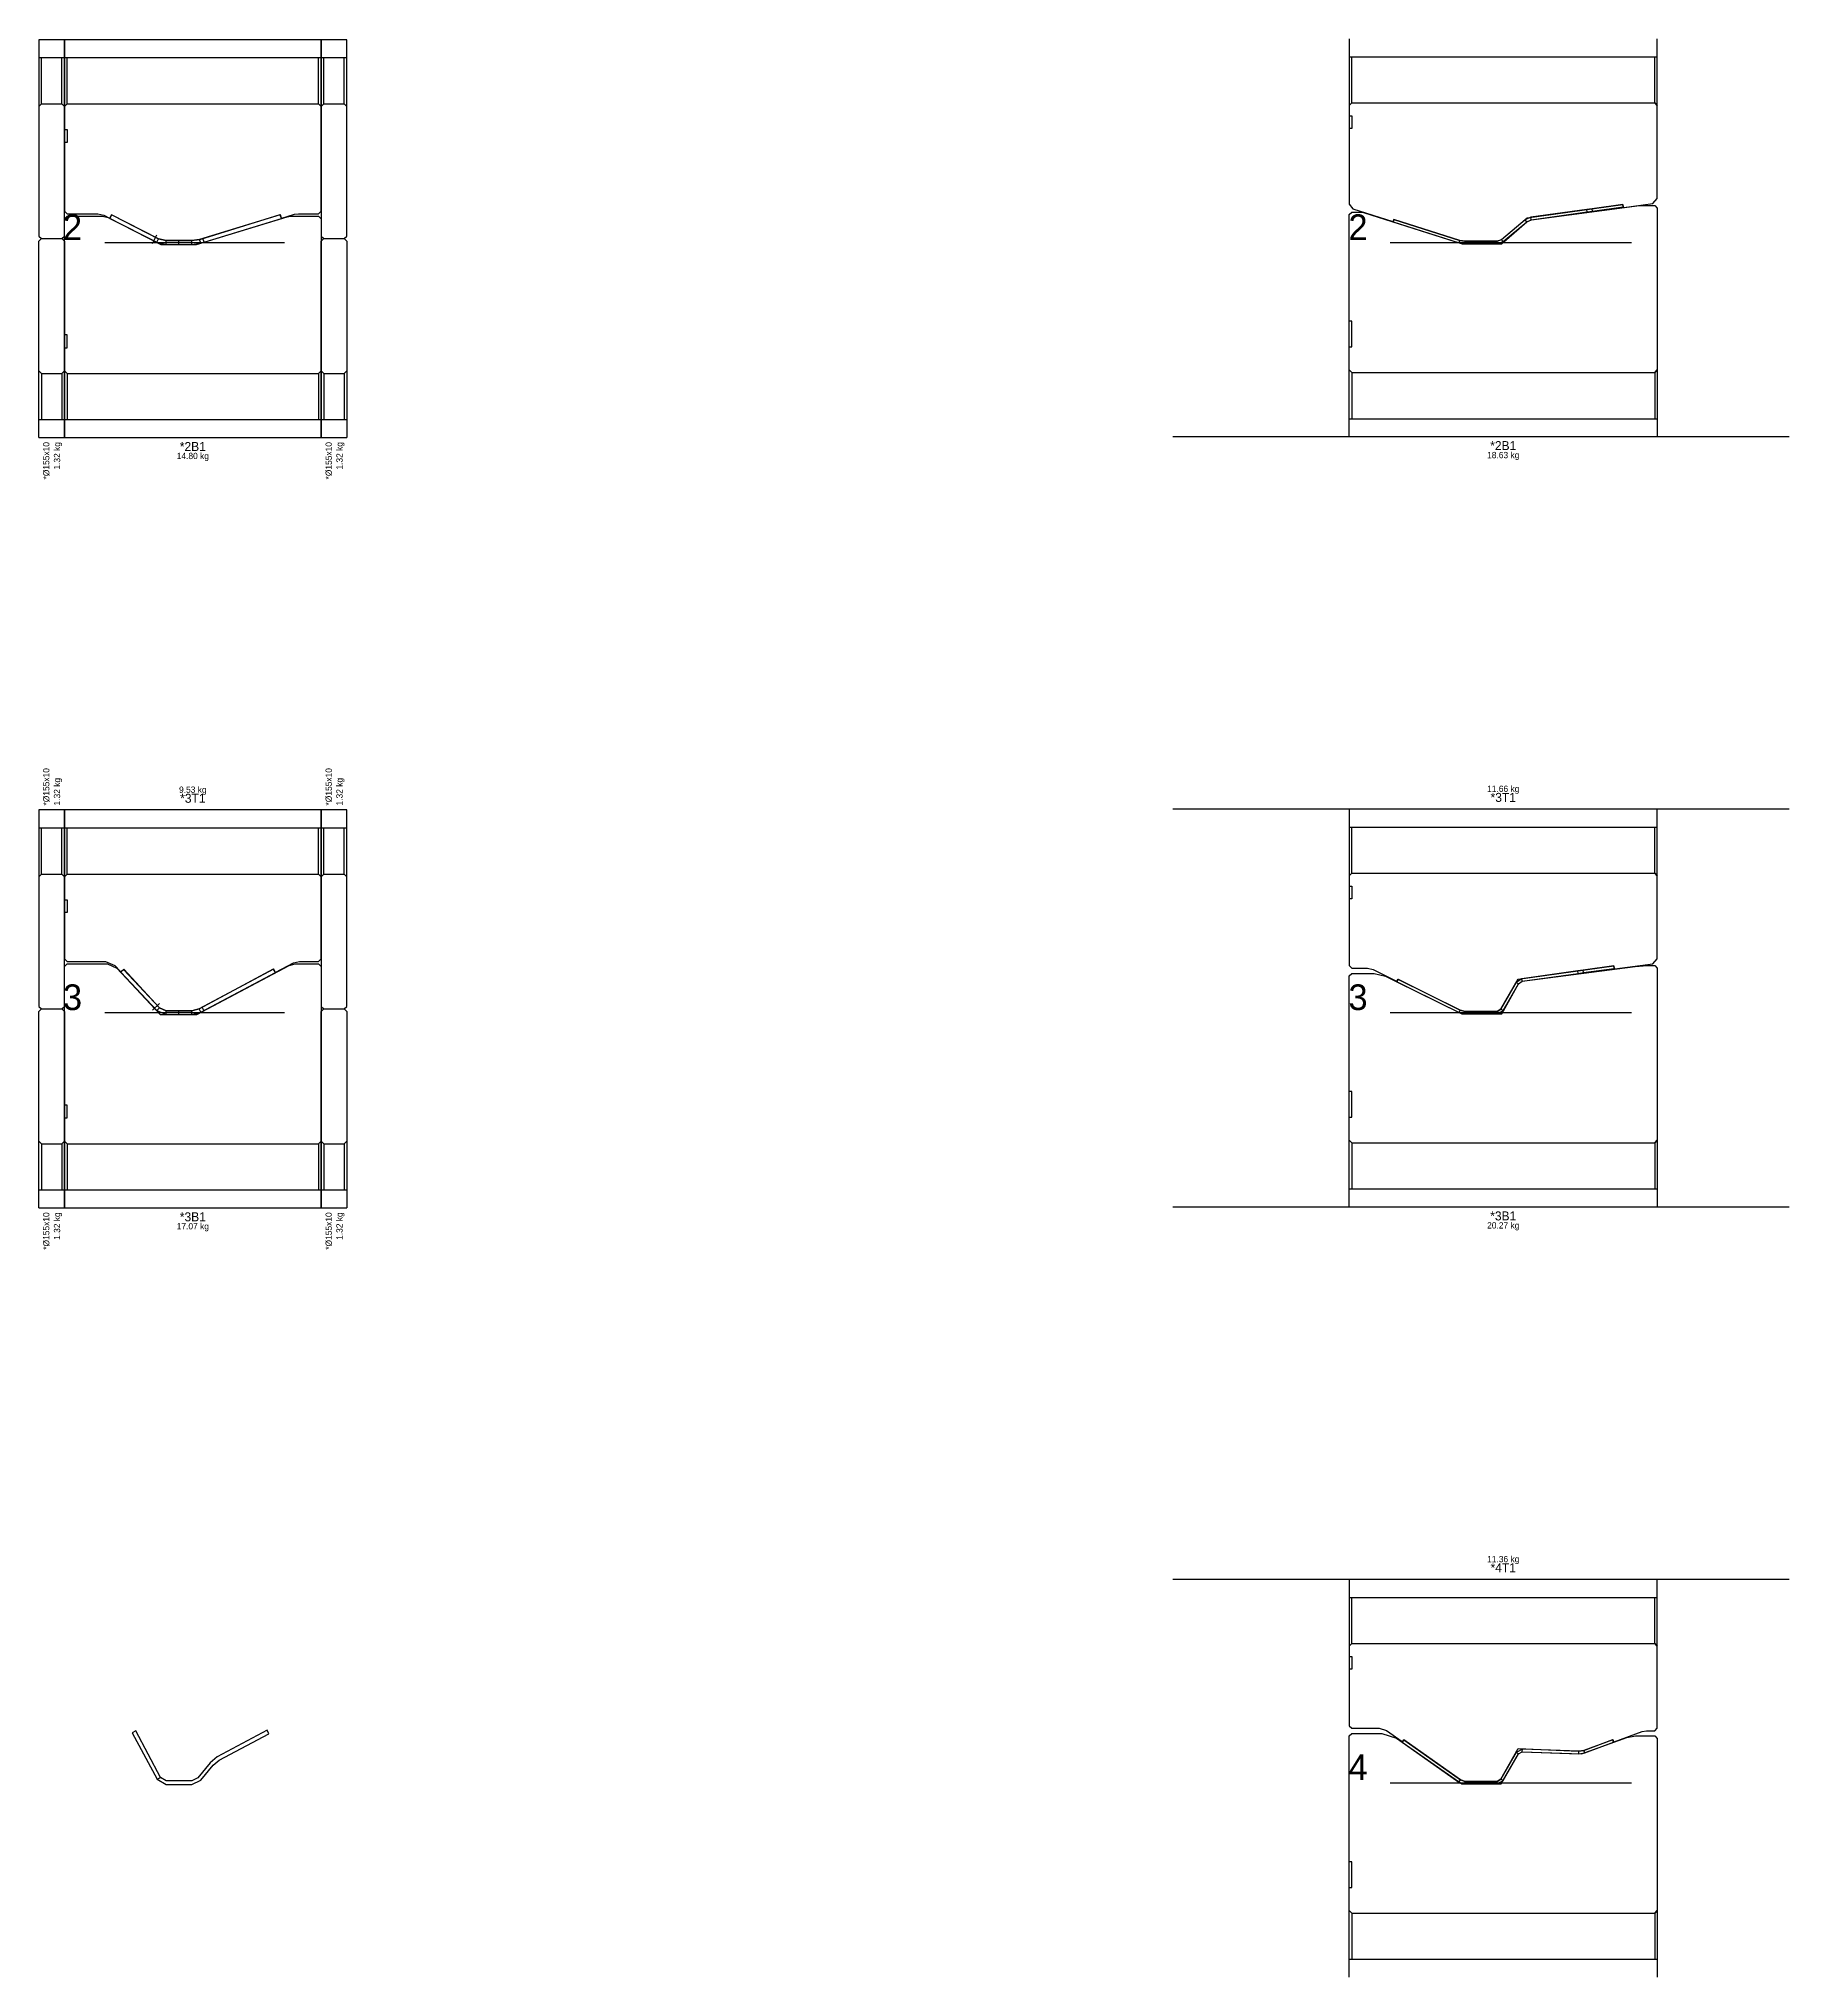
# Model space of a CAD drawing. Extents: x -20 to 662, y -5184 to -4.
# Drawn here: x -20 to 662, y -1360 to -604 of the extents above; entities that cross this region are included whole.
import ezdxf
from ezdxf.enums import TextEntityAlignment as Align

# ---------------------------------------------------------------- set-up
doc = ezdxf.new("R2010")
doc.units = 0

msp = doc.modelspace()

# ---------------------------------------------------------------- linework, layer by layer
at = {"layer": '0-CAD-polyline', "color": 1}
for p, q in [((100.32, -604.79), (-19.68, -604.79)), ((6.03, -683.84), (76.03, -683.84)), ((506.69, -683.84), (600.69, -683.84)), ((491.68, -714.44), (490.68, -714.44)), ((491.68, -724.44), (491.68, -714.44)), ((-8.68, -719.79), (-9.68, -719.79)), ((-9.68, -724.79), (-8.68, -724.79)), ((-8.68, -724.79), (-8.68, -719.79)), ((490.68, -724.44), (491.68, -724.44)), ((-19.68, -733.79), (-18.68, -734.79)), ((-18.68, -734.79), (-18.68, -752.79)), ((-18.68, -734.79), (-10.68, -734.79)), ((-18.68, -734.79), (-18.68, -752.79)), ((-9.68, -733.79), (-10.68, -734.79)), ((-10.68, -734.79), (-10.68, -752.79)), ((-10.68, -734.79), (-10.68, -752.79)), ((-9.68, -733.79), (-8.68, -734.79)), ((-8.68, -734.79), (-8.68, -752.79)), ((-8.68, -734.79), (89.32, -734.79)), ((-8.68, -734.79), (-8.68, -752.79)), ((90.32, -733.79), (89.32, -734.79)), ((89.32, -734.79), (89.32, -752.79)), ((89.32, -734.79), (89.32, -752.79)), ((90.32, -733.79), (91.32, -734.79)), ((91.32, -734.79), (91.32, -752.79)), ((91.32, -734.79), (99.32, -734.79)), ((91.32, -734.79), (91.32, -752.79)), ((100.32, -733.79), (99.32, -734.79)), ((99.32, -734.79), (99.32, -752.79)), ((99.32, -734.79), (99.32, -752.79)), ((490.68, -733.44), (491.68, -734.44)), ((491.68, -734.44), (491.68, -752.44)), ((491.68, -734.44), (609.68, -734.44)), ((491.68, -734.44), (491.68, -752.44)), ((610.68, -733.44), (609.68, -734.44)), ((609.68, -734.44), (609.68, -752.44)), ((609.68, -734.44), (609.68, -752.44)), ((-19.68, -752.79), (-9.68, -752.79)), ((-19.68, -752.79), (-9.68, -752.79)), ((-9.68, -752.79), (90.32, -752.79)), ((-9.68, -752.79), (90.32, -752.79)), ((90.32, -752.79), (100.32, -752.79)), ((90.32, -752.79), (100.32, -752.79)), ((490.68, -752.44), (610.68, -752.44)), ((490.68, -752.44), (610.68, -752.44)), ((-19.68, -759.79), (100.32, -759.79)), ((422.06, -759.44), (662.06, -759.44)), ((100.32, -904.89), (-19.68, -904.89)), ((662.06, -904.54), (422.06, -904.54)), ((6.03, -983.84), (76.03, -983.84)), ((506.69, -983.84), (600.69, -983.84)), ((491.68, -1014.54), (490.68, -1014.54)), ((491.68, -1024.54), (491.68, -1014.54)), ((-8.68, -1019.89), (-9.68, -1019.89)), ((-9.68, -1024.89), (-8.68, -1024.89)), ((-8.68, -1024.89), (-8.68, -1019.89)), ((490.68, -1024.54), (491.68, -1024.54)), ((-19.68, -1033.89), (-18.68, -1034.89)), ((-9.68, -1033.89), (-10.68, -1034.89)), ((-9.68, -1033.89), (-8.68, -1034.89)), ((90.32, -1033.89), (89.32, -1034.89)), ((90.32, -1033.89), (91.32, -1034.89)), ((100.32, -1033.89), (99.32, -1034.89)), ((490.68, -1033.54), (491.68, -1034.54)), ((491.68, -1034.54), (491.68, -1052.54)), ((491.68, -1034.54), (609.68, -1034.54)), ((491.68, -1034.54), (491.68, -1052.54)), ((610.68, -1033.54), (609.68, -1034.54)), ((609.68, -1034.54), (609.68, -1052.54)), ((609.68, -1034.54), (609.68, -1052.54)), ((-18.68, -1034.89), (-18.68, -1052.89)), ((-18.68, -1034.89), (-10.68, -1034.89)), ((-18.68, -1034.89), (-18.68, -1052.89)), ((-10.68, -1034.89), (-10.68, -1052.89)), ((-10.68, -1034.89), (-10.68, -1052.89)), ((-8.68, -1034.89), (-8.68, -1052.89)), ((-8.68, -1034.89), (89.32, -1034.89)), ((-8.68, -1034.89), (-8.68, -1052.89)), ((89.32, -1034.89), (89.32, -1052.89)), ((89.32, -1034.89), (89.32, -1052.89)), ((91.32, -1034.89), (91.32, -1052.89)), ((91.32, -1034.89), (99.32, -1034.89)), ((91.32, -1034.89), (91.32, -1052.89)), ((99.32, -1034.89), (99.32, -1052.89)), ((99.32, -1034.89), (99.32, -1052.89)), ((-19.68, -1052.89), (-9.68, -1052.89)), ((-19.68, -1052.89), (-9.68, -1052.89)), ((-9.68, -1052.89), (90.32, -1052.89)), ((-9.68, -1052.89), (90.32, -1052.89)), ((90.32, -1052.89), (100.32, -1052.89)), ((90.32, -1052.89), (100.32, -1052.89)), ((490.68, -1052.54), (610.68, -1052.54)), ((490.68, -1052.54), (610.68, -1052.54)), ((-19.68, -1059.89), (100.32, -1059.89)), ((422.06, -1059.54), (662.06, -1059.54)), ((662.06, -1204.64), (422.06, -1204.64)), ((506.69, -1283.84), (600.69, -1283.84)), ((491.68, -1314.64), (490.68, -1314.64)), ((491.68, -1324.64), (491.68, -1314.64)), ((490.68, -1324.64), (491.68, -1324.64)), ((490.68, -1333.64), (491.68, -1334.64)), ((491.68, -1334.64), (491.68, -1352.64)), ((491.68, -1334.64), (609.68, -1334.64)), ((491.68, -1334.64), (491.68, -1352.64)), ((610.68, -1333.64), (609.68, -1334.64)), ((609.68, -1334.64), (609.68, -1352.64)), ((609.68, -1334.64), (609.68, -1352.64)), ((490.68, -1352.64), (610.68, -1352.64)), ((490.68, -1352.64), (610.68, -1352.64))]:
    msp.add_line(p, q, dxfattribs=at)
at = {"layer": '0-CAD-polyline', "color": 5}
for p, q in [((490.68, -611.44), (610.68, -611.44)), ((490.68, -611.44), (610.68, -611.44)), ((491.68, -629.44), (491.68, -611.44)), ((491.68, -629.44), (491.68, -611.44)), ((609.68, -629.44), (609.68, -611.44)), ((609.68, -629.44), (609.68, -611.44)), ((-19.68, -611.79), (-9.68, -611.79)), ((-19.68, -611.79), (-9.68, -611.79)), ((-18.68, -629.79), (-18.68, -611.79)), ((-18.68, -629.79), (-18.68, -611.79)), ((-10.68, -629.79), (-10.68, -611.79)), ((-10.68, -629.79), (-10.68, -611.79)), ((-9.68, -611.79), (90.32, -611.79)), ((-9.68, -611.79), (90.32, -611.79)), ((-8.68, -629.79), (-8.68, -611.79)), ((-8.68, -629.79), (-8.68, -611.79)), ((89.32, -629.79), (89.32, -611.79)), ((89.32, -629.79), (89.32, -611.79)), ((90.32, -611.79), (100.32, -611.79)), ((90.32, -611.79), (100.32, -611.79)), ((91.32, -629.79), (91.32, -611.79)), ((91.32, -629.79), (91.32, -611.79)), ((99.32, -629.79), (99.32, -611.79)), ((99.32, -629.79), (99.32, -611.79)), ((-19.68, -630.79), (-18.68, -629.79)), ((-18.68, -629.79), (-10.68, -629.79)), ((-9.68, -630.79), (-10.68, -629.79)), ((-9.68, -630.79), (-8.68, -629.79)), ((-8.68, -629.79), (89.32, -629.79)), ((90.32, -630.79), (89.32, -629.79)), ((90.32, -630.79), (91.32, -629.79)), ((91.32, -629.79), (99.32, -629.79)), ((100.32, -630.79), (99.32, -629.79)), ((490.68, -630.44), (491.68, -629.44)), ((491.68, -629.44), (609.68, -629.44)), ((610.68, -630.44), (609.68, -629.44)), ((-9.68, -639.79), (-8.68, -639.79)), ((-8.68, -639.79), (-8.68, -644.79)), ((490.68, -634.44), (491.68, -634.44)), ((491.68, -639.44), (490.68, -639.44)), ((491.68, -634.44), (491.68, -639.44)), ((-8.68, -644.79), (-9.68, -644.79)), ((583.4, -671.92), (583.26, -670.93)), ((585.51, -671.63), (585.37, -670.64)), ((559.88, -675.76), (559.23, -674.99)), ((561.62, -674.98), (561.48, -673.99)), ((26.26, -683.72), (26.94, -682.38)), ((29.87, -684.59), (29.87, -683.09)), ((34.87, -684.59), (34.87, -683.09)), ((39.87, -684.59), (39.87, -683.09)), ((43.41, -684.06), (42.97, -682.62)), ((533.52, -683.98), (533.83, -683.03)), ((535.81, -684.34), (535.81, -683.34)), ((542.06, -684.34), (542.06, -683.34)), ((548.31, -684.34), (548.31, -683.34)), ((550.68, -683.47), (550.04, -682.71)), ((-19.68, -911.89), (-9.68, -911.89)), ((-19.68, -911.89), (-9.68, -911.89)), ((-18.68, -929.89), (-18.68, -911.89)), ((-18.68, -929.89), (-18.68, -911.89)), ((-10.68, -929.89), (-10.68, -911.89)), ((-10.68, -929.89), (-10.68, -911.89)), ((-9.68, -911.89), (90.32, -911.89)), ((-9.68, -911.89), (90.32, -911.89)), ((-8.68, -929.89), (-8.68, -911.89)), ((-8.68, -929.89), (-8.68, -911.89)), ((89.32, -929.89), (89.32, -911.89)), ((89.32, -929.89), (89.32, -911.89)), ((90.32, -911.89), (100.32, -911.89)), ((90.32, -911.89), (100.32, -911.89)), ((91.32, -929.89), (91.32, -911.89)), ((91.32, -929.89), (91.32, -911.89)), ((99.32, -929.89), (99.32, -911.89)), ((99.32, -929.89), (99.32, -911.89)), ((490.68, -911.54), (610.68, -911.54)), ((490.68, -911.54), (610.68, -911.54)), ((491.68, -929.54), (491.68, -911.54)), ((491.68, -929.54), (491.68, -911.54)), ((609.68, -929.54), (609.68, -911.54)), ((609.68, -929.54), (609.68, -911.54)), ((-19.68, -930.89), (-18.68, -929.89)), ((-18.68, -929.89), (-10.68, -929.89)), ((-9.68, -930.89), (-10.68, -929.89)), ((-9.68, -930.89), (-8.68, -929.89)), ((-8.68, -929.89), (89.32, -929.89)), ((90.32, -930.89), (89.32, -929.89)), ((90.32, -930.89), (91.32, -929.89)), ((91.32, -929.89), (99.32, -929.89)), ((100.32, -930.89), (99.32, -929.89)), ((490.68, -930.54), (491.68, -929.54)), ((490.68, -934.54), (491.68, -934.54)), ((491.68, -929.54), (609.68, -929.54)), ((491.68, -934.54), (491.68, -939.54)), ((610.68, -930.54), (609.68, -929.54)), ((-9.68, -939.89), (-8.68, -939.89)), ((-8.68, -939.89), (-8.68, -944.89)), ((491.68, -939.54), (490.68, -939.54)), ((-8.68, -944.89), (-9.68, -944.89)), ((556.63, -972.61), (555.76, -972.11)), ((558.08, -971.63), (557.94, -970.64)), ((579.86, -968.57), (579.72, -967.58)), ((581.97, -968.27), (581.83, -967.28)), ((26.25, -983.01), (27.35, -981.99)), ((29.87, -984.59), (29.87, -983.09)), ((34.87, -984.59), (34.87, -983.09)), ((39.87, -984.59), (39.87, -983.09)), ((43.48, -983.68), (42.78, -982.36)), ((533.47, -983.79), (533.92, -982.89)), ((535.81, -984.34), (535.81, -983.34)), ((542.06, -984.34), (542.06, -983.34)), ((548.31, -984.34), (548.31, -983.34)), ((550.63, -983), (549.76, -982.5)), ((490.68, -1211.64), (610.68, -1211.64)), ((490.68, -1211.64), (610.68, -1211.64)), ((491.68, -1229.64), (491.68, -1211.64)), ((491.68, -1229.64), (491.68, -1211.64)), ((609.68, -1229.64), (609.68, -1211.64)), ((609.68, -1229.64), (609.68, -1211.64)), ((490.68, -1230.64), (491.68, -1229.64)), ((491.68, -1229.64), (609.68, -1229.64)), ((610.68, -1230.64), (609.68, -1229.64)), ((490.68, -1234.64), (491.68, -1234.64)), ((491.68, -1234.64), (491.68, -1239.64)), ((491.68, -1239.64), (490.68, -1239.64)), ((556.63, -1272.61), (555.76, -1272.11)), ((558.08, -1271.8), (558.12, -1270.8)), ((580.07, -1272.57), (580.1, -1271.57)), ((582.4, -1272.2), (582.06, -1271.26)), ((26.37, -1282.49), (27.7, -1281.78)), ((533.44, -1283.58), (534.02, -1282.77)), ((535.81, -1284.34), (535.81, -1283.34)), ((542.06, -1284.34), (542.06, -1283.34)), ((548.31, -1284.34), (548.31, -1283.34)), ((550.63, -1283), (549.76, -1282.5))]:
    msp.add_line(p, q, dxfattribs=at)
at = {"layer": '0-CAD-polyline', "color": 4}
for p, q in [((7.99, -674.41), (8.67, -673.08)), ((7.99, -674.41), (8.67, -673.08)), ((24.63, -684.15), (26.33, -680.81)), ((24.63, -684.15), (26.33, -680.81)), ((44.68, -683.67), (44.24, -682.23)), ((44.68, -683.67), (44.24, -682.23)), ((12.27, -968.02), (13.37, -967)), ((12.27, -968.02), (13.37, -967)), ((24.58, -982.87), (27.32, -980.31)), ((24.58, -982.87), (27.32, -980.31)), ((44.66, -983.06), (43.95, -981.73)), ((44.66, -983.06), (43.95, -981.73))]:
    msp.add_line(p, q, dxfattribs=at)
at = {"layer": '0-CAD-polyline', "color": 5}
for points in [[(-19.68, -604.79), (-19.68, -681.29), (-18.68, -682.29), (-10.68, -682.29), (-9.68, -681.29), (-9.68, -604.79)], [(-9.68, -604.79), (-9.68, -671.59), (-8.68, -672.59), (3.33, -672.59), (5.6, -673.13), (7.84, -674.27), (8.11, -674.18), (8.71, -673.01), (26.93, -682.37), (29.88, -683.09), (39.85, -683.09), (42.99, -682.61), (74.33, -672.91), (74.73, -674.2), (74.98, -674.33), (79.97, -672.8), (81.43, -672.59), (89.32, -672.59), (90.32, -671.59), (90.32, -604.79)], [(90.32, -604.79), (90.32, -681.29), (91.32, -682.29), (99.32, -682.29), (100.32, -681.29), (100.32, -604.79)], [(490.68, -604.44), (490.68, -668.82), (492.07, -670.73), (507.63, -675.66), (507.88, -675.53), (508.09, -674.86), (533.83, -683.03), (535.81, -683.34), (548.31, -683.34), (550.06, -682.69), (560, -674.2), (597.25, -668.97), (597.39, -669.97), (597.62, -670.14), (608.94, -668.65), (610.68, -666.67), (610.68, -604.44)], [(-19.68, -630.79), (-18.68, -629.79), (-10.68, -629.79), (-9.68, -630.79)], [(-9.68, -630.79), (-8.68, -629.79), (89.32, -629.79), (90.32, -630.79)], [(90.32, -630.79), (91.32, -629.79), (99.32, -629.79), (100.32, -630.79)], [(490.68, -630.44), (491.68, -629.44), (609.68, -629.44), (610.68, -630.44)], [(508.09, -674.86), (507.79, -675.82), (533.52, -683.98), (535.81, -684.34), (542.06, -684.34), (548.31, -684.34), (550.68, -683.47), (559.88, -675.76), (561.62, -674.98), (583.4, -671.92), (585.51, -671.63), (597.39, -669.96), (597.25, -668.97), (585.37, -670.64), (583.26, -670.93), (561.48, -673.99), (559.23, -674.99), (550.04, -682.71), (548.31, -683.34), (542.06, -683.34), (535.81, -683.34), (533.83, -683.03), (508.09, -674.86)], [(8.67, -673.08), (7.99, -674.41), (26.26, -683.72), (29.87, -684.59), (34.87, -684.59), (39.87, -684.59), (43.41, -684.06), (74.81, -674.46), (74.37, -673.02), (42.97, -682.62), (39.87, -683.09), (34.87, -683.09), (29.87, -683.09), (26.94, -682.38), (8.67, -673.08)], [(-19.68, -904.89), (-19.68, -981.39), (-18.68, -982.39), (-10.68, -982.39), (-9.68, -981.39), (-9.68, -904.89)], [(-9.68, -904.89), (-9.68, -962.89), (-8.68, -963.89), (6.28, -963.89), (9.93, -965.48), (12.15, -967.86), (12.44, -967.87), (13.42, -966.95), (27.35, -981.98), (29.87, -983.09), (39.86, -983.09), (42.78, -982.35), (71.71, -966.84), (72.35, -968.05), (72.62, -968.13), (79.5, -964.47), (81.85, -963.89), (89.32, -963.89), (90.32, -962.89), (90.32, -904.89)], [(90.32, -904.89), (90.32, -981.39), (91.32, -982.39), (99.32, -982.39), (100.32, -981.39), (100.32, -904.89)], [(490.68, -904.54), (490.68, -965.54), (491.68, -966.54), (497.77, -966.54), (500, -967.06), (509.15, -971.6), (509.42, -971.51), (509.78, -970.8), (533.9, -982.88), (535.81, -983.34), (548.31, -983.34), (549.76, -982.5), (556.49, -970.84), (593.71, -965.61), (593.85, -966.62), (594.08, -966.79), (608.94, -964.83), (610.68, -962.85), (610.68, -904.54)], [(-19.68, -930.89), (-18.68, -929.89), (-10.68, -929.89), (-9.68, -930.89)], [(-9.68, -930.89), (-8.68, -929.89), (89.32, -929.89), (90.32, -930.89)], [(90.32, -930.89), (91.32, -929.89), (99.32, -929.89), (100.32, -930.89)], [(490.68, -930.54), (491.68, -929.54), (609.68, -929.54), (610.68, -930.54)], [(509.73, -970.89), (509.29, -971.78), (533.47, -983.79), (535.81, -984.34), (542.06, -984.34), (548.31, -984.34), (550.63, -983), (556.63, -972.61), (558.08, -971.63), (579.86, -968.57), (581.97, -968.27), (593.85, -966.6), (593.71, -965.61), (581.83, -967.28), (579.72, -967.58), (557.94, -970.64), (555.76, -972.11), (549.76, -982.5), (548.31, -983.34), (542.06, -983.34), (535.81, -983.34), (533.92, -982.89), (509.73, -970.89)], [(13.37, -967), (12.27, -968.02), (26.25, -983.01), (29.87, -984.59), (34.87, -984.59), (39.87, -984.59), (43.48, -983.68), (72.47, -968.27), (71.77, -966.95), (42.78, -982.36), (39.87, -983.09), (34.87, -983.09), (29.87, -983.09), (27.35, -981.99), (13.37, -967)], [(490.68, -1204.64), (490.68, -1261.64), (491.68, -1262.64), (502.33, -1262.64), (505.22, -1263.55), (511.28, -1267.82), (511.55, -1267.78), (512.01, -1267.13), (534.01, -1282.76), (535.81, -1283.34), (548.31, -1283.34), (549.77, -1282.48), (556.53, -1270.54), (580.06, -1271.57), (582.1, -1271.24), (593.3, -1267.06), (593.57, -1267.81), (593.83, -1267.93), (604.81, -1263.94), (606.52, -1263.64), (609.68, -1263.64), (610.68, -1262.64), (610.68, -1204.64)], [(490.68, -1230.64), (491.68, -1229.64), (609.68, -1229.64), (610.68, -1230.64)], [(18.07, -1263.68), (16.75, -1264.39), (26.37, -1282.49), (29.87, -1284.59), (34.87, -1284.59), (39.87, -1284.59), (43.46, -1282.87), (48.18, -1277.04), (50.54, -1275.1), (69.97, -1264.77), (69.26, -1263.44), (49.84, -1273.77), (47.01, -1276.1), (42.29, -1281.93), (39.87, -1283.09), (34.87, -1283.09), (29.87, -1283.09), (27.7, -1281.78), (18.07, -1263.68)], [(511.96, -1267.2), (511.38, -1268.02), (533.44, -1283.58), (535.81, -1284.34), (542.06, -1284.34), (548.31, -1284.34), (550.63, -1283), (556.63, -1272.61), (558.08, -1271.8), (580.07, -1272.57), (582.4, -1272.2), (593.67, -1268.1), (593.33, -1267.16), (582.06, -1271.26), (580.1, -1271.57), (558.12, -1270.8), (555.76, -1272.11), (549.76, -1282.5), (548.31, -1283.34), (542.06, -1283.34), (535.81, -1283.34), (534.02, -1282.77), (511.96, -1267.2)]]:
    msp.add_lwpolyline(points, dxfattribs=at)
at = {"layer": '0-CAD-polyline', "color": 1}
for points in [[(490.68, -759.44), (490.68, -672.94), (491.68, -671.94), (494.78, -671.94), (496.29, -672.17), (534.64, -684.34), (550.01, -684.34), (559.83, -675.8), (561.65, -674.98), (603.76, -669.44), (609.68, -669.44), (610.68, -670.44), (610.68, -759.44)], [(-9.68, -759.79), (-9.68, -674.59), (-8.68, -673.59), (5.07, -673.59), (7.34, -674.13), (27.86, -684.59), (41.78, -684.59), (77.04, -673.8), (78.5, -673.59), (89.32, -673.59), (90.32, -674.59), (90.32, -759.79)], [(-19.68, -759.79), (-19.68, -683.29), (-18.68, -682.29), (-10.68, -682.29), (-9.68, -683.29), (-9.68, -759.79)], [(90.32, -759.79), (90.32, -683.29), (91.32, -682.29), (99.32, -682.29), (100.32, -683.29), (100.32, -759.79)], [(-19.68, -733.79), (-18.68, -734.79), (-10.68, -734.79), (-9.68, -733.79)], [(-9.68, -733.79), (-8.68, -734.79), (89.32, -734.79), (90.32, -733.79)], [(90.32, -733.79), (91.32, -734.79), (99.32, -734.79), (100.32, -733.79)], [(490.68, -733.44), (491.68, -734.44), (609.68, -734.44), (610.68, -733.44)], [(-9.68, -1059.89), (-9.68, -965.89), (-8.68, -964.89), (7.07, -964.89), (10.73, -966.48), (27.62, -984.59), (41.89, -984.59), (77.84, -965.47), (80.18, -964.89), (89.32, -964.89), (90.32, -965.89), (90.32, -1059.89)], [(490.68, -1059.54), (490.68, -969.54), (491.68, -968.54), (500.4, -968.54), (504.85, -969.58), (534.58, -984.34), (550.13, -984.34), (556.61, -972.64), (558.09, -971.63), (602.06, -965.84), (606.69, -965.54), (609.68, -965.54), (610.68, -966.54), (610.68, -1059.54)], [(-19.68, -1059.89), (-19.68, -983.39), (-18.68, -982.39), (-10.68, -982.39), (-9.68, -983.39), (-9.68, -1059.89)], [(90.32, -1059.89), (90.32, -983.39), (91.32, -982.39), (99.32, -982.39), (100.32, -983.39), (100.32, -1059.89)], [(-19.68, -1033.89), (-18.68, -1034.89), (-10.68, -1034.89), (-9.68, -1033.89)], [(-9.68, -1033.89), (-8.68, -1034.89), (89.32, -1034.89), (90.32, -1033.89)], [(90.32, -1033.89), (91.32, -1034.89), (99.32, -1034.89), (100.32, -1033.89)], [(490.68, -1033.54), (491.68, -1034.54), (609.68, -1034.54), (610.68, -1033.54)], [(490.68, -1359.64), (490.68, -1265.64), (491.68, -1264.64), (503.41, -1264.64), (509.17, -1266.46), (534.51, -1284.34), (549.91, -1284.34), (556.63, -1272.61), (558.08, -1271.8), (581.17, -1272.65), (598.77, -1266.24), (602.19, -1265.64), (609.68, -1265.64), (610.68, -1266.64), (610.68, -1359.64)], [(490.68, -1333.64), (491.68, -1334.64), (609.68, -1334.64), (610.68, -1333.64)]]:
    msp.add_lwpolyline(points, dxfattribs=at)

# ---------------------------------------------------------------- texts
at = {"layer": '0-CAD-polyline'}
for s, p in [(' 2', (-13.97, -682.84)), (' 2', (486.69, -682.84)), (' 3', (-13.97, -982.84)), (' 3', (486.69, -982.84)), (' 4', (486.69, -1282.84))]:
    msp.add_text(s, height=10, dxfattribs=at).set_placement(p)
at = {"layer": '0-CAD-polyline', "color": 1}
for s, p in [('*Ø155x10', (-16.78, -761.54)), ('1.32 kg', (-12.58, -761.54)), ('*Ø155x10', (93.22, -761.54)), ('1.32 kg', (97.42, -761.54)), ('*Ø155x10', (-16.78, -1061.64)), ('1.32 kg', (-12.58, -1061.64)), ('*Ø155x10', (93.22, -1061.64)), ('1.32 kg', (97.42, -1061.64))]:
    msp.add_text(s, height=2.45, rotation=90, dxfattribs=at).set_placement(p, align=Align.MIDDLE_RIGHT)
for s, height, p in [('*2B1', 3.5, (40.32, -761.54)), ('*2B1', 3.5, (550.68, -761.19)), ('14.80 kg', 2.45, (40.32, -765.74)), ('18.63 kg', 2.45, (550.68, -765.39)), ('*3B1', 3.5, (40.32, -1061.64)), ('*3B1', 3.5, (550.68, -1061.29)), ('17.07 kg', 2.45, (40.32, -1065.84)), ('20.27 kg', 2.45, (550.68, -1065.49))]:
    msp.add_text(s, height=height, dxfattribs=at).set_placement(p, align=Align.TOP_CENTER)
at = {"layer": '0-CAD-polyline', "color": 5}
for s, p in [('*Ø155x10', (-16.78, -903.14)), ('*Ø155x10', (93.22, -903.14)), ('1.32 kg', (-12.58, -903.14)), ('1.32 kg', (97.42, -903.14))]:
    msp.add_text(s, height=2.45, rotation=90, dxfattribs=at).set_placement(p, align=Align.MIDDLE_LEFT)
for s, height, p in [('9.53 kg', 2.45, (40.32, -898.94)), ('*3T1', 3.5, (40.32, -903.14)), ('11.66 kg', 2.45, (550.68, -898.59)), ('*3T1', 3.5, (550.68, -902.79)), ('11.36 kg', 2.45, (550.68, -1198.69)), ('*4T1', 3.5, (550.68, -1202.89))]:
    msp.add_text(s, height=height, dxfattribs=at).set_placement(p, align=Align.BOTTOM_CENTER)

doc.saveas('drawing.dxf')
